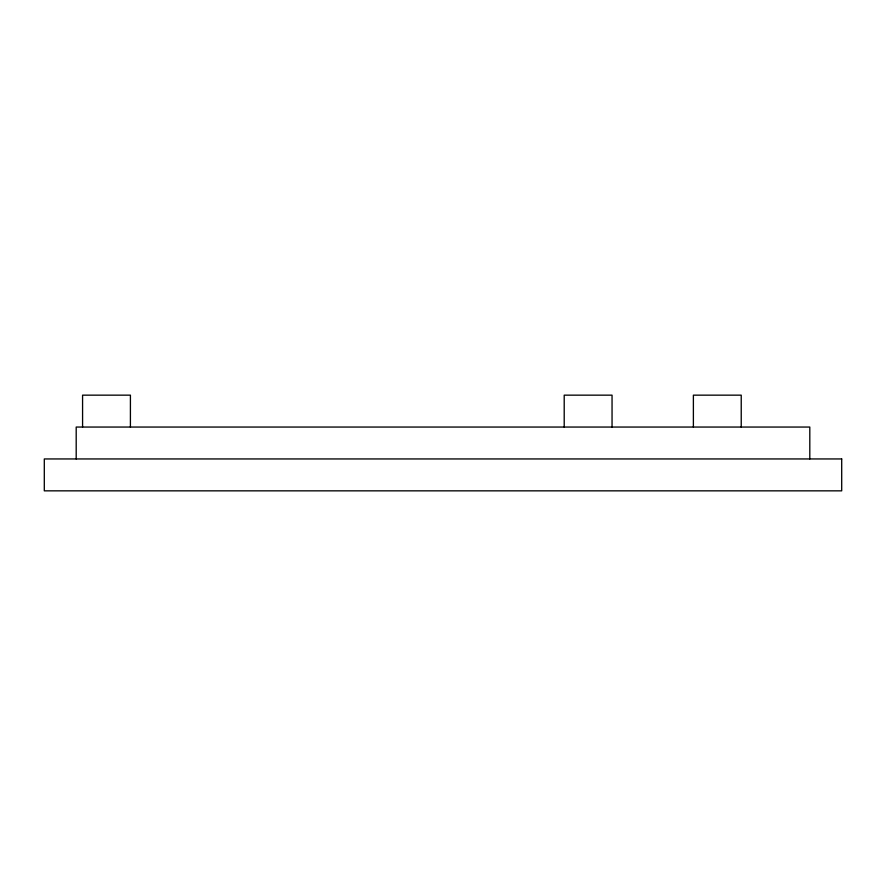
<?xml version="1.0" encoding="UTF-8"?>
<svg xmlns="http://www.w3.org/2000/svg" width="886" height="886" viewBox="0 0 886 886"><rect width="100%" height="100%" fill="white"/><g stroke="black" fill="none" stroke-linecap="round" stroke-linejoin="round"><path stroke-width="1.33" d="M809.804 458.948L809.804 427.052L76.196 427.052L76.196 458.948M741.228 427.052L741.228 395.156L693.384 395.156L693.384 427.052M612.049 427.052L612.049 395.156L564.205 395.156L564.205 427.052M130.408 427.052L130.419 395.156L82.575 395.156L82.586 427.052M841.7 458.948L44.3 458.948L44.3 490.844L841.7 490.844L841.7 458.948"/></g></svg>
